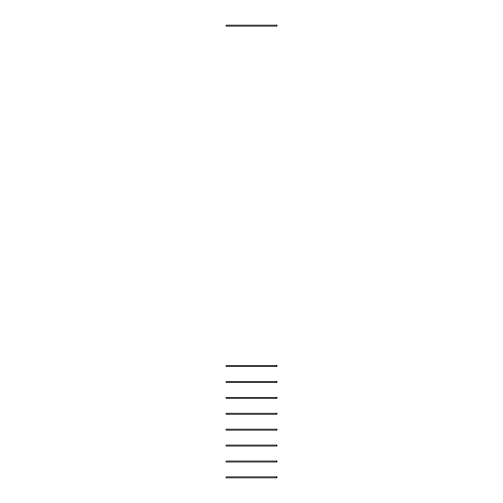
<?xml version="1.0" encoding="UTF-8"?>
<svg xmlns="http://www.w3.org/2000/svg" width="503" height="503" viewBox="0 0 503 503"><rect width="100%" height="100%" fill="white"/><g stroke="black" fill="none" stroke-linecap="round" stroke-linejoin="round"><path stroke-width="0.75" d="M276.914 25.15L226.086 25.15L226.086 26.106L276.914 26.106L276.914 25.15M276.914 365.549L226.086 365.549L226.086 366.505L276.914 366.505L276.914 365.549M276.914 381.456L226.086 381.456L226.086 382.412L276.914 382.412L276.914 381.456M276.914 397.364L226.086 397.364L226.086 398.319L276.914 398.319L276.914 397.364M276.914 413.265L226.086 413.265L226.086 414.227L276.914 414.227L276.914 413.265M276.914 429.172L226.086 429.172L226.086 430.128L276.914 430.128L276.914 429.172M276.914 445.08L226.086 445.08L226.086 446.035L276.914 446.035L276.914 445.08M276.914 461.044L226.086 461.044L226.086 462.005L276.914 462.005L276.914 461.044M276.914 476.894L226.086 476.894L226.086 477.85L276.914 477.85L276.914 476.894"/></g></svg>
